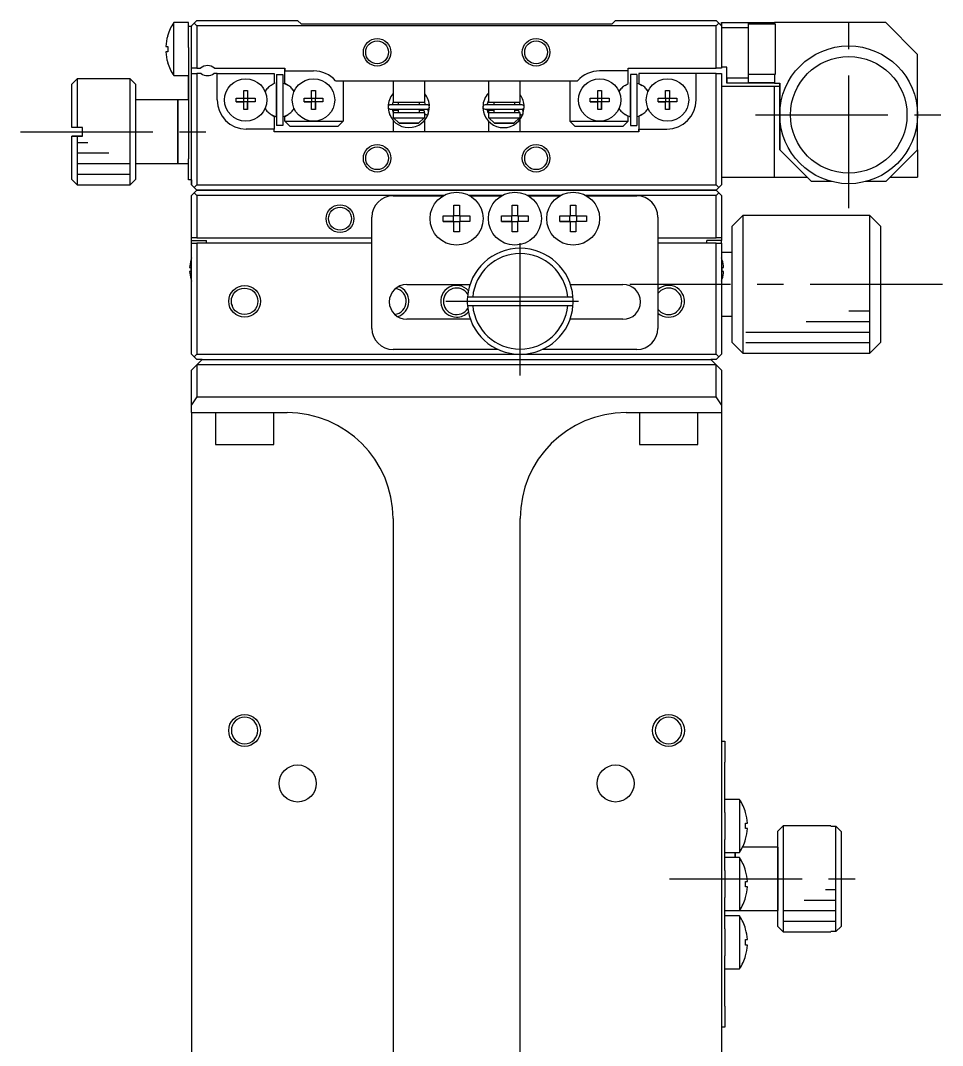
# Model space of a CAD drawing. Extents: x -323 to 349, y 90 to 610.
# Drawn here: x -111 to -24, y 513.6 to 610.3 of the extents above; entities that cross this region are included whole.
import ezdxf

# ---------------------------------------------------------------- set-up
doc = ezdxf.new("R2010")
doc.units = 0
doc.header["$LTSCALE"] = 10
doc.linetypes.add('CENTER', pattern=[2, 1.25, -0.25, 0.25, -0.25])
doc.layers.get('0').update_dxf_attribs({"linetype": 'CONTINUOUS'})
doc.layers.add('CENTER', color=1, linetype='CENTER')

msp = doc.modelspace()

# ---------------------------------------------------------------- linework, layer by layer
at = {"color": 7, "linetype": 'CONTINUOUS'}
for p, q in [((-96.546477, 605.128062), (-96.546477, 610.128062)), ((-95.154819, 610.128062), (-96.546477, 610.128062)), ((-95.154819, 609.778062), (-95.154819, 610.128062)), ((-95.154819, 607.778062), (-95.154819, 609.778062)), ((-95.154819, 609.778062), (-94.854819, 609.778062)), ((-94.854819, 609.828062), (-94.604819, 610.078062)), ((-94.604819, 610.078062), (-94.854819, 609.828062)), ((-94.854819, 605.828062), (-94.854819, 609.828062)), ((-94.854819, 609.828062), (-94.854819, 609.778062)), ((-94.354819, 610.328062), (-94.604819, 610.078062)), ((-94.604819, 610.078062), (-94.354819, 610.328062)), ((-94.604819, 610.078062), (-94.354819, 609.828062)), ((-94.354819, 610.328062), (-84.854819, 610.328062)), ((-94.354819, 609.828062), (-94.354819, 605.828062)), ((-45.354819, 609.828062), (-94.354819, 609.828062)), ((-84.504819, 609.978062), (-84.854819, 610.328062)), ((-55.204819, 609.978062), (-84.504819, 609.978062)), ((-54.854819, 610.328062), (-55.204819, 609.978062)), ((-55.204819, 609.978062), (-54.854819, 610.328062)), ((-54.854819, 610.328062), (-45.354819, 610.328062)), ((-45.104819, 610.078062), (-45.354819, 610.328062)), ((-45.354819, 609.828062), (-45.104819, 610.078062)), ((-45.354819, 605.828062), (-45.354819, 609.828062)), ((-45.104819, 610.078062), (-44.854819, 609.828062)), ((-44.854819, 610.128062), (-44.854819, 609.828062)), ((-44.854819, 609.828062), (-44.854819, 610.128062)), ((-44.854819, 610.128062), (-42.354819, 610.128062)), ((-44.854819, 609.828062), (-44.854819, 605.828062)), ((-42.354819, 609.628062), (-44.854819, 609.628062)), ((-42.354819, 610.128062), (-42.354819, 609.628062)), ((-42.354819, 610.128062), (-39.854819, 610.128062)), ((-39.854819, 610.058884), (-42.354819, 610.058884)), ((-39.754819, 609.978062), (-42.354819, 609.978062)), ((-42.354819, 609.628062), (-42.354819, 604.928062)), ((-39.854819, 610.128062), (-39.854819, 610.058884)), ((-29.354819, 610.128062), (-39.854819, 610.128062)), ((-39.854819, 610.058884), (-39.854819, 609.978062)), ((-39.754819, 605.278062), (-39.754819, 609.978062)), ((-26.354819, 607.128062), (-29.354819, 610.128062)), ((-97.124255, 608.889995), (-97.1174, 608.886652)), ((-97.124255, 608.889995), (-97.1174, 608.886652)), ((-97.289772, 607.888062), (-97.1174, 607.888062)), ((-97.1174, 607.888062), (-97.1174, 607.368062)), ((-95.154819, 607.778062), (-95.154819, 597.278062)), ((-97.1174, 607.368062), (-97.289772, 607.368062)), ((-26.354819, 601.428062), (-26.354819, 607.128062)), ((-97.1174, 606.369473), (-97.124255, 606.366129)), ((-97.1174, 606.369473), (-97.124255, 606.366129)), ((-94.854819, 605.328062), (-94.854819, 605.828062)), ((-94.354819, 605.828062), (-94.854819, 605.828062)), ((-94.354819, 605.828062), (-94.016257, 605.828062)), ((-92.693382, 605.828062), (-86.054819, 605.828062)), ((-86.054819, 605.828062), (-86.054819, 605.578062)), ((-86.054819, 605.578062), (-86.054819, 605.828062)), ((-86.054819, 605.578062), (-83.354819, 605.578062)), ((-86.054819, 604.372474), (-86.054819, 605.578062)), ((-86.054819, 604.372474), (-86.054819, 605.578062)), ((-53.654819, 605.578062), (-56.354819, 605.578062)), ((-53.654819, 605.578062), (-53.654819, 605.828062)), ((-53.654819, 605.828062), (-45.354819, 605.828062)), ((-53.654819, 604.372474), (-53.654819, 605.578062)), ((-44.854819, 605.828062), (-45.354819, 605.828062)), ((-44.354819, 605.928062), (-44.854819, 605.928062)), ((-44.354819, 604.928062), (-44.354819, 605.928062)), ((-44.354819, 604.928062), (-44.354819, 605.928062)), ((-105.654819, 604.828062), (-106.154819, 604.328062)), ((-105.654819, 604.828062), (-105.654819, 600.228062)), ((-100.654819, 604.828062), (-105.654819, 604.828062)), ((-100.654819, 594.828062), (-100.654819, 604.828062)), ((-100.154819, 604.328062), (-100.654819, 604.828062)), ((-96.546477, 605.128062), (-95.154819, 605.128062)), ((-95.154819, 602.828062), (-95.154819, 605.128062)), ((-94.854819, 594.828062), (-94.854819, 605.328062)), ((-94.854819, 605.328062), (-94.354819, 605.328062)), ((-94.354819, 605.328062), (-94.354819, 594.828062)), ((-93.954819, 605.328062), (-94.354819, 605.328062)), ((-92.454819, 605.328062), (-92.754819, 605.328062)), ((-92.454819, 602.828062), (-92.454819, 605.328062)), ((-92.454819, 605.328062), (-87.054819, 605.328062)), ((-87.054819, 605.328062), (-87.054819, 604.372474)), ((-86.854819, 605.228062), (-86.854819, 600.428062)), ((-86.854819, 605.228062), (-86.254819, 605.228062)), ((-86.854819, 605.228062), (-86.854819, 604.386958)), ((-86.254819, 605.228062), (-86.254819, 600.428062)), ((-81.275757, 604.628062), (-58.433882, 604.628062)), ((-80.554819, 604.628062), (-80.554819, 600.828062)), ((-75.854819, 604.628062), (-75.854819, 602.628062)), ((-72.854819, 602.628062), (-72.854819, 604.628062)), ((-66.854819, 604.628062), (-66.854819, 602.628062)), ((-63.854819, 602.628062), (-63.854819, 604.628062)), ((-59.154819, 604.628062), (-59.154819, 600.828062)), ((-59.154819, 604.628062), (-59.154819, 600.828062)), ((-53.454819, 605.228062), (-53.454819, 600.428062)), ((-53.454819, 605.228062), (-53.454819, 604.386958)), ((-52.854819, 605.228062), (-53.454819, 605.228062)), ((-52.854819, 605.228062), (-52.854819, 600.428062)), ((-52.654819, 605.328062), (-52.654819, 604.372474)), ((-47.254819, 605.328062), (-52.654819, 605.328062)), ((-52.654819, 605.328062), (-52.654819, 604.372474)), ((-47.254819, 602.828062), (-47.254819, 605.328062)), ((-45.354819, 605.328062), (-47.254819, 605.328062)), ((-47.254819, 602.828062), (-47.254819, 605.328062)), ((-45.354819, 594.828062), (-45.354819, 605.328062)), ((-45.354819, 605.328062), (-44.854819, 605.328062)), ((-44.854819, 605.328062), (-44.854819, 594.828062)), ((-44.354819, 604.928062), (-42.354819, 604.928062)), ((-44.354819, 604.928062), (-44.354819, 604.428062)), ((-44.354819, 604.428062), (-44.354819, 604.928062)), ((-42.354819, 605.278062), (-39.754819, 605.278062)), ((-42.354819, 604.928062), (-42.354819, 604.428062)), ((-39.854819, 605.278062), (-39.854819, 604.468326)), ((-106.154819, 600.228062), (-106.154819, 604.328062)), ((-106.154819, 600.228062), (-106.154819, 604.328062)), ((-100.154819, 604.328062), (-100.154819, 595.328062)), ((-89.934819, 603.714424), (-89.574819, 603.714424)), ((-89.934819, 603.008062), (-89.934819, 603.714424)), ((-89.574819, 603.714424), (-89.574819, 603.008062)), ((-89.574819, 603.714424), (-89.574819, 603.008062)), ((-87.054819, 604.372474), (-87.348569, 604.202877)), ((-86.854819, 601.178062), (-86.854819, 604.478062)), ((-86.854819, 604.386958), (-86.854819, 604.478062)), ((-86.854819, 604.386958), (-86.854819, 604.478062)), ((-86.854819, 604.386958), (-86.854819, 604.478062)), ((-86.854819, 604.386958), (-86.854819, 604.478062)), ((-86.854819, 604.386958), (-86.854819, 604.478062)), ((-86.854819, 604.386958), (-86.854819, 604.478062)), ((-86.854819, 604.386958), (-86.854819, 604.478062)), ((-86.854819, 604.386958), (-86.854819, 604.478062)), ((-86.854819, 604.386958), (-86.854819, 604.478062)), ((-86.854819, 604.386958), (-86.854819, 604.478062)), ((-86.854819, 604.386958), (-86.854819, 604.478062)), ((-86.854819, 604.386958), (-86.854819, 604.478062)), ((-86.854819, 604.386958), (-86.854819, 604.478062)), ((-86.854819, 604.386958), (-86.854819, 604.478062)), ((-86.854819, 604.386958), (-86.854819, 604.478062)), ((-86.854819, 604.386958), (-86.854819, 604.478062)), ((-86.854819, 604.386958), (-86.854819, 604.478062)), ((-85.761069, 604.202877), (-86.054819, 604.372474)), ((-85.761069, 604.202877), (-86.054819, 604.372474)), ((-83.534819, 603.714424), (-83.174819, 603.714424)), ((-83.534819, 603.008062), (-83.534819, 603.714424)), ((-83.174819, 603.714424), (-83.174819, 603.008062)), ((-83.174819, 603.714424), (-83.174819, 603.008062)), ((-56.534819, 603.714424), (-56.174819, 603.714424)), ((-56.534819, 603.008062), (-56.534819, 603.714424)), ((-56.174819, 603.714424), (-56.174819, 603.008062)), ((-56.174819, 603.714424), (-56.174819, 603.008062)), ((-53.948569, 604.202877), (-53.654819, 604.372474)), ((-53.454821, 601.178062), (-53.454821, 604.478062)), ((-53.454821, 604.386958), (-53.454821, 604.478062)), ((-53.454821, 604.386958), (-53.454821, 604.478062)), ((-53.454821, 604.386958), (-53.454821, 604.478062)), ((-53.454821, 604.386958), (-53.454821, 604.478062)), ((-53.454821, 604.386958), (-53.454821, 604.478062)), ((-53.454821, 604.386958), (-53.454821, 604.478062)), ((-53.454821, 604.386958), (-53.454821, 604.478062)), ((-53.454821, 604.386958), (-53.454821, 604.478062)), ((-53.454821, 604.386958), (-53.454821, 604.478062)), ((-53.454821, 604.386958), (-53.454821, 604.478062)), ((-52.654819, 604.372474), (-52.361069, 604.202877)), ((-52.654819, 604.372474), (-52.361069, 604.202877)), ((-50.134819, 603.714424), (-49.774819, 603.714424)), ((-50.134819, 603.008062), (-50.134819, 603.714424)), ((-49.774819, 603.714424), (-49.774819, 603.008062)), ((-49.774819, 603.714424), (-49.774819, 603.008062)), ((-44.854819, 604.128062), (-39.854819, 604.128062)), ((-42.354819, 604.428062), (-44.354819, 604.428062)), ((-42.354819, 604.468326), (-39.854819, 604.468326)), ((-39.854819, 604.428062), (-42.354819, 604.428062)), ((-39.854819, 604.468326), (-39.854819, 604.428062)), ((-39.854819, 604.428062), (-39.354819, 604.428062)), ((-39.854819, 595.528062), (-39.854819, 604.128062)), ((-39.854819, 604.128062), (-39.354819, 604.128062)), ((-39.354819, 604.428062), (-39.354819, 601.428062)), ((-39.354819, 601.428062), (-39.354819, 604.428062)), ((-96.154819, 602.828062), (-100.154819, 602.828062)), ((-96.154819, 602.828062), (-96.154819, 596.828062)), ((-96.154819, 596.828062), (-96.154819, 602.828062)), ((-95.154819, 602.828062), (-96.154819, 602.828062)), ((-90.641181, 603.008062), (-89.934819, 603.008062)), ((-90.641181, 602.648062), (-90.641181, 603.008062)), ((-89.934819, 602.648062), (-90.641181, 602.648062)), ((-90.641181, 602.648062), (-89.934819, 602.648062)), ((-89.924447, 602.99769), (-89.934819, 603.008062)), ((-89.924447, 602.658434), (-89.934819, 602.648062)), ((-89.934819, 601.941701), (-89.934819, 602.648062)), ((-89.924447, 602.658434), (-89.924447, 602.99769)), ((-89.924447, 602.99769), (-89.585192, 602.99769)), ((-89.585192, 602.658434), (-89.924447, 602.658434)), ((-89.585192, 602.99769), (-89.574819, 603.008062)), ((-89.585192, 602.99769), (-89.585192, 602.658434)), ((-89.585192, 602.658434), (-89.574819, 602.648062)), ((-89.574819, 603.008062), (-88.868458, 603.008062)), ((-89.574819, 602.648062), (-89.574819, 601.941701)), ((-88.868458, 602.648062), (-89.574819, 602.648062)), ((-88.868458, 602.648062), (-89.574819, 602.648062)), ((-89.574819, 601.941701), (-89.574819, 602.648062)), ((-88.868458, 603.008062), (-88.868458, 602.648062)), ((-84.241181, 603.008062), (-83.534819, 603.008062)), ((-84.241181, 602.648062), (-84.241181, 603.008062)), ((-83.534819, 602.648062), (-84.241181, 602.648062)), ((-84.241181, 602.648062), (-83.534819, 602.648062)), ((-83.524447, 602.99769), (-83.534819, 603.008062)), ((-83.524447, 602.658434), (-83.534819, 602.648062)), ((-83.534819, 601.941701), (-83.534819, 602.648062)), ((-83.524447, 602.658434), (-83.524447, 602.99769)), ((-83.524447, 602.99769), (-83.185192, 602.99769)), ((-83.185192, 602.658434), (-83.524447, 602.658434)), ((-83.185192, 602.99769), (-83.174819, 603.008062)), ((-83.185192, 602.99769), (-83.185192, 602.658434)), ((-83.185192, 602.658434), (-83.174819, 602.648062)), ((-83.174819, 603.008062), (-82.468458, 603.008062)), ((-83.174819, 602.648062), (-83.174819, 601.941701)), ((-82.468458, 602.648062), (-83.174819, 602.648062)), ((-82.468458, 602.648062), (-83.174819, 602.648062)), ((-83.174819, 601.941701), (-83.174819, 602.648062)), ((-82.468458, 603.008062), (-82.468458, 602.648062)), ((-75.900547, 602.375914), (-75.846241, 602.628175)), ((-75.854819, 602.628062), (-75.354819, 602.628062)), ((-75.854819, 602.628062), (-72.854819, 602.628062)), ((-75.354819, 602.628062), (-73.354819, 602.628062)), ((-75.354819, 602.628062), (-73.354819, 602.628062)), ((-75.354819, 602.628062), (-75.354819, 602.375912)), ((-73.354819, 602.628062), (-72.854819, 602.628062)), ((-73.354819, 602.375912), (-73.354819, 602.628062)), ((-72.879633, 602.628196), (-72.824885, 602.375939)), ((-66.958589, 602.365175), (-66.890356, 602.660998)), ((-66.890356, 602.660998), (-66.854955, 602.755883)), ((-66.854819, 602.628062), (-66.354819, 602.628062)), ((-66.854819, 602.628062), (-63.854819, 602.628062)), ((-66.354819, 602.628062), (-64.354819, 602.628062)), ((-66.354819, 602.628062), (-64.354819, 602.628062)), ((-66.354819, 602.628062), (-66.354819, 602.365172)), ((-64.354819, 602.628062), (-63.854819, 602.628062)), ((-64.354819, 602.365172), (-64.354819, 602.628062)), ((-63.941006, 602.628214), (-63.882927, 602.3652)), ((-57.241181, 603.008062), (-56.534819, 603.008062)), ((-57.241181, 602.648062), (-57.241181, 603.008062)), ((-56.534819, 602.648062), (-57.241181, 602.648062)), ((-57.241181, 602.648062), (-56.534819, 602.648062)), ((-56.524447, 602.99769), (-56.534819, 603.008062)), ((-56.524447, 602.658434), (-56.534819, 602.648062)), ((-56.534819, 601.941701), (-56.534819, 602.648062)), ((-56.524447, 602.658434), (-56.524447, 602.99769)), ((-56.524447, 602.99769), (-56.185192, 602.99769)), ((-56.185192, 602.658434), (-56.524447, 602.658434)), ((-56.185192, 602.99769), (-56.174819, 603.008062)), ((-56.185192, 602.99769), (-56.185192, 602.658434)), ((-56.185192, 602.658434), (-56.174819, 602.648062)), ((-56.174819, 603.008062), (-55.468458, 603.008062)), ((-56.174819, 602.648062), (-56.174819, 601.941701)), ((-55.468458, 602.648062), (-56.174819, 602.648062)), ((-55.468458, 602.648062), (-56.174819, 602.648062)), ((-56.174819, 601.941701), (-56.174819, 602.648062)), ((-55.468458, 603.008062), (-55.468458, 602.648062)), ((-50.841181, 603.008062), (-50.134819, 603.008062)), ((-50.841181, 602.648062), (-50.841181, 603.008062)), ((-50.134819, 602.648062), (-50.841181, 602.648062)), ((-50.841181, 602.648062), (-50.134819, 602.648062)), ((-50.124447, 602.99769), (-50.134819, 603.008062)), ((-50.124447, 602.658434), (-50.134819, 602.648062)), ((-50.134819, 601.941701), (-50.134819, 602.648062)), ((-50.124447, 602.658434), (-50.124447, 602.99769)), ((-50.124447, 602.99769), (-49.785192, 602.99769)), ((-49.785192, 602.658434), (-50.124447, 602.658434)), ((-49.785192, 602.99769), (-49.774819, 603.008062)), ((-49.785192, 602.99769), (-49.785192, 602.658434)), ((-49.785192, 602.658434), (-49.774819, 602.648062)), ((-49.774819, 603.008062), (-49.068458, 603.008062)), ((-49.774819, 602.648062), (-49.774819, 601.941701)), ((-49.068458, 602.648062), (-49.774819, 602.648062)), ((-49.068458, 602.648062), (-49.774819, 602.648062)), ((-49.774819, 601.941701), (-49.774819, 602.648062)), ((-49.068458, 603.008062), (-49.068458, 602.648062)), ((-89.574819, 601.941701), (-89.934819, 601.941701)), ((-83.174819, 601.941701), (-83.534819, 601.941701)), ((-76.311639, 602.153972), (-76.308013, 602.053348)), ((-72.612866, 602.375912), (-76.112866, 602.375912)), ((-76.112866, 601.975912), (-72.612866, 601.975912)), ((-75.813419, 601.627882), (-75.900865, 601.97591)), ((-75.811348, 601.682188), (-75.810885, 601.697021)), ((-75.811053, 601.667352), (-75.811348, 601.682188)), ((-75.810001, 601.652554), (-75.811053, 601.667352)), ((-75.810885, 601.697021), (-75.809664, 601.711814)), ((-75.808194, 601.637833), (-75.810001, 601.652554)), ((-75.809664, 601.711814), (-75.807689, 601.726526)), ((-75.807689, 601.726526), (-75.804966, 601.741119)), ((-75.804966, 601.741119), (-75.801502, 601.755554)), ((-75.801502, 601.755554), (-75.797307, 601.769793)), ((-75.797307, 601.769793), (-75.792395, 601.7838)), ((-75.792395, 601.7838), (-75.786778, 601.797538)), ((-75.786778, 601.797538), (-75.780474, 601.810972)), ((-75.780474, 601.810972), (-75.7735, 601.824068)), ((-75.7735, 601.824068), (-75.765875, 601.836793)), ((-75.354819, 601.828062), (-75.771569, 601.828062)), ((-75.765875, 601.836793), (-75.757622, 601.849116)), ((-75.757622, 601.849116), (-75.748763, 601.861007)), ((-75.748763, 601.861007), (-75.739322, 601.872437)), ((-75.739322, 601.872437), (-75.729325, 601.883378)), ((-75.729325, 601.883378), (-75.718798, 601.893806)), ((-75.718798, 601.893806), (-75.707768, 601.903696)), ((-75.707768, 601.903696), (-75.696266, 601.913026)), ((-75.696266, 601.913026), (-75.68432, 601.921774)), ((-75.68432, 601.921774), (-75.67196, 601.92992)), ((-75.67196, 601.92992), (-75.659217, 601.937448)), ((-75.659217, 601.937448), (-75.646124, 601.944341)), ((-75.646124, 601.944341), (-75.632712, 601.950583)), ((-75.632712, 601.950583), (-75.619015, 601.956161)), ((-75.619015, 601.956161), (-75.605064, 601.961065)), ((-75.605064, 601.961065), (-75.590894, 601.965282)), ((-75.590894, 601.965282), (-75.576539, 601.968806)), ((-75.576539, 601.968806), (-75.562032, 601.971628)), ((-75.562032, 601.971628), (-75.547408, 601.973742)), ((-75.547408, 601.973742), (-75.532701, 601.975146)), ((-75.532701, 601.975146), (-75.517945, 601.975835)), ((-75.517945, 601.975835), (-75.511255, 601.975912)), ((-75.354819, 601.975912), (-75.354819, 601.628062)), ((-73.354819, 601.628062), (-73.354819, 601.975912)), ((-72.954601, 601.828062), (-73.354819, 601.828062)), ((-73.214477, 601.975912), (-73.200488, 601.975584)), ((-73.200488, 601.975584), (-73.185756, 601.974541)), ((-73.185756, 601.974541), (-73.171094, 601.972787)), ((-73.171094, 601.972787), (-73.156536, 601.970325)), ((-73.156536, 601.970325), (-73.142116, 601.967161)), ((-73.142116, 601.967161), (-73.127867, 601.963301)), ((-73.127867, 601.963301), (-73.113824, 601.958755)), ((-73.113824, 601.958755), (-73.10002, 601.953531)), ((-73.10002, 601.953531), (-73.086486, 601.947642)), ((-73.086486, 601.947642), (-73.073256, 601.941099)), ((-73.073256, 601.941099), (-73.060362, 601.933919)), ((-73.060362, 601.933919), (-73.047834, 601.926115)), ((-73.047834, 601.926115), (-73.035703, 601.917706)), ((-73.035703, 601.917706), (-73.023999, 601.908709)), ((-73.023999, 601.908709), (-73.012751, 601.899145)), ((-73.012751, 601.899145), (-73.001989, 601.889036)), ((-73.001989, 601.889036), (-72.991738, 601.878404)), ((-72.991738, 601.878404), (-72.982026, 601.867273)), ((-72.982026, 601.867273), (-72.972878, 601.85567)), ((-72.972878, 601.85567), (-72.964318, 601.843621)), ((-72.964318, 601.843621), (-72.956371, 601.831155)), ((-72.956371, 601.831155), (-72.949057, 601.818301)), ((-72.949057, 601.818301), (-72.942396, 601.805092)), ((-72.942396, 601.805092), (-72.936409, 601.791559)), ((-72.936409, 601.791559), (-72.931112, 601.777735)), ((-72.931112, 601.777735), (-72.92652, 601.763656)), ((-72.92652, 601.763656), (-72.922648, 601.749356)), ((-72.922648, 601.749356), (-72.919507, 601.734874)), ((-72.919507, 601.734874), (-72.917106, 601.720246)), ((-72.916409, 601.646266), (-72.918538, 601.631576)), ((-72.917106, 601.720246), (-72.915455, 601.70551)), ((-72.915034, 601.661044), (-72.916409, 601.646266)), ((-72.915455, 601.70551), (-72.914557, 601.690705)), ((-72.914416, 601.67587), (-72.915034, 601.661044)), ((-72.914557, 601.690705), (-72.914416, 601.67587)), ((-72.581028, 601.976593), (-72.581864, 601.978351)), ((-72.567011, 601.945004), (-72.581028, 601.976593)), ((-72.554592, 601.912767), (-72.567011, 601.945004)), ((-72.5438, 601.879961), (-72.554592, 601.912767)), ((-72.549785, 601.460893), (-72.414185, 602.148588)), ((-72.534661, 601.846667), (-72.5438, 601.879961)), ((-72.527198, 601.812966), (-72.534661, 601.846667)), ((-72.521427, 601.778942), (-72.527198, 601.812966)), ((-72.517365, 601.744676), (-72.521427, 601.778942)), ((-72.515019, 601.710253), (-72.517365, 601.744676)), ((-72.515497, 601.641271), (-72.514395, 601.675757)), ((-72.514395, 601.675757), (-72.515019, 601.710253)), ((-67.369682, 602.143233), (-67.366055, 602.042609)), ((-63.670909, 602.365172), (-67.170909, 602.365172)), ((-67.170909, 601.965172), (-63.670909, 601.965172)), ((-66.873706, 601.623116), (-66.958908, 601.965171)), ((-66.869391, 601.671448), (-66.868928, 601.686282)), ((-66.869096, 601.656613), (-66.869391, 601.671448)), ((-66.868043, 601.641815), (-66.869096, 601.656613)), ((-66.868928, 601.686282), (-66.867707, 601.701074)), ((-66.867707, 601.701074), (-66.865732, 601.715787)), ((-66.865732, 601.715787), (-66.863008, 601.730379)), ((-66.863008, 601.730379), (-66.859544, 601.744814)), ((-66.859544, 601.744814), (-66.85535, 601.759054)), ((-66.85535, 601.759054), (-66.850437, 601.773061)), ((-66.854819, 601.760566), (-66.854819, 601.628062)), ((-66.850437, 601.773061), (-66.844821, 601.786799)), ((-66.844821, 601.786799), (-66.838516, 601.800233)), ((-66.838516, 601.800233), (-66.831542, 601.813329)), ((-66.831542, 601.813329), (-66.823918, 601.826054)), ((-66.823918, 601.826054), (-66.815665, 601.838377)), ((-66.354819, 601.828062), (-66.822645, 601.828062)), ((-66.815665, 601.838377), (-66.806805, 601.850268)), ((-66.806805, 601.850268), (-66.797365, 601.861697)), ((-66.797365, 601.861697), (-66.787367, 601.872639)), ((-66.787367, 601.872639), (-66.77684, 601.883067)), ((-66.77684, 601.883067), (-66.765811, 601.892957)), ((-66.765811, 601.892957), (-66.754309, 601.902286)), ((-66.754309, 601.902286), (-66.742362, 601.911034)), ((-66.742362, 601.911034), (-66.730002, 601.919181)), ((-66.730002, 601.919181), (-66.71726, 601.926709)), ((-66.71726, 601.926709), (-66.704167, 601.933601)), ((-66.704167, 601.933601), (-66.690755, 601.939844)), ((-66.690755, 601.939844), (-66.677057, 601.945422)), ((-66.677057, 601.945422), (-66.663107, 601.950325)), ((-66.663107, 601.950325), (-66.648937, 601.954543)), ((-66.648937, 601.954543), (-66.634581, 601.958067)), ((-66.634581, 601.958067), (-66.620074, 601.960889)), ((-66.620074, 601.960889), (-66.60545, 601.963003)), ((-66.60545, 601.963003), (-66.590743, 601.964407)), ((-66.590743, 601.964407), (-66.575988, 601.965096)), ((-66.575988, 601.965096), (-66.569297, 601.965173)), ((-66.354819, 601.965172), (-66.354819, 601.628062)), ((-64.354819, 601.628062), (-64.354819, 601.965172)), ((-64.019242, 601.828062), (-64.354819, 601.828062)), ((-64.27252, 601.965173), (-64.25853, 601.964844)), ((-64.25853, 601.964844), (-64.243799, 601.963802)), ((-64.243799, 601.963802), (-64.229137, 601.962048)), ((-64.229137, 601.962048), (-64.214579, 601.959586)), ((-64.214579, 601.959586), (-64.200158, 601.956422)), ((-64.200158, 601.956422), (-64.18591, 601.952562)), ((-64.18591, 601.952562), (-64.171867, 601.948016)), ((-64.171867, 601.948016), (-64.158062, 601.942792)), ((-64.158062, 601.942792), (-64.144529, 601.936903)), ((-64.144529, 601.936903), (-64.131299, 601.93036)), ((-64.131299, 601.93036), (-64.118404, 601.92318)), ((-64.118404, 601.92318), (-64.105876, 601.915376)), ((-64.105876, 601.915376), (-64.093745, 601.906966)), ((-64.093745, 601.906966), (-64.082042, 601.89797)), ((-64.082042, 601.89797), (-64.070794, 601.888406)), ((-64.070794, 601.888406), (-64.060031, 601.878297)), ((-64.060031, 601.878297), (-64.04978, 601.867665)), ((-64.04978, 601.867665), (-64.040068, 601.856534)), ((-64.040068, 601.856534), (-64.03092, 601.844931)), ((-64.03092, 601.844931), (-64.022361, 601.832882)), ((-64.022361, 601.832882), (-64.014413, 601.820416)), ((-64.014413, 601.820416), (-64.007099, 601.807562)), ((-64.007099, 601.807562), (-64.000439, 601.794353)), ((-64.000439, 601.794353), (-63.994452, 601.780819)), ((-63.994452, 601.780819), (-63.989154, 601.766996)), ((-63.989154, 601.766996), (-63.984563, 601.752916)), ((-63.984563, 601.752916), (-63.98069, 601.738617)), ((-63.98069, 601.738617), (-63.977549, 601.724135)), ((-63.977549, 601.724135), (-63.975149, 601.709507)), ((-63.975149, 601.709507), (-63.973497, 601.694771)), ((-63.973077, 601.650304), (-63.974452, 601.635527)), ((-63.973497, 601.694771), (-63.972599, 601.679965)), ((-63.972459, 601.66513), (-63.973077, 601.650304)), ((-63.972599, 601.679965), (-63.972459, 601.66513)), ((-63.63907, 601.965854), (-63.639906, 601.967612)), ((-63.625054, 601.934265), (-63.63907, 601.965854)), ((-63.612634, 601.902027), (-63.625054, 601.934265)), ((-63.601842, 601.869222), (-63.612634, 601.902027)), ((-63.607828, 601.450154), (-63.472228, 602.137849)), ((-63.592704, 601.835928), (-63.601842, 601.869222)), ((-63.58524, 601.802227), (-63.592704, 601.835928)), ((-63.57947, 601.768203), (-63.58524, 601.802227)), ((-63.575407, 601.733937), (-63.57947, 601.768203)), ((-63.573061, 601.699514), (-63.575407, 601.733937)), ((-63.573539, 601.630532), (-63.572438, 601.665017)), ((-63.572438, 601.665017), (-63.573061, 601.699514)), ((-56.174819, 601.941701), (-56.534819, 601.941701)), ((-49.774819, 601.941701), (-50.134819, 601.941701)), ((-95.154821, 601.428062), (-95.154821, 598.128062)), ((-87.348569, 601.453247), (-87.054819, 601.28365)), ((-87.054819, 601.28365), (-87.054819, 600.078062)), ((-86.854819, 601.178062), (-86.854819, 601.269166)), ((-86.854819, 601.178062), (-86.854819, 601.269166)), ((-86.854819, 601.178062), (-86.854819, 601.269166)), ((-86.854819, 601.178062), (-86.854819, 601.269166)), ((-86.854819, 601.178062), (-86.854819, 601.269166)), ((-86.854819, 601.178062), (-86.854819, 601.269166)), ((-86.854819, 601.178062), (-86.854819, 601.269166)), ((-86.854819, 601.178062), (-86.854819, 601.269166)), ((-86.854819, 601.178062), (-86.854819, 601.269166)), ((-86.854819, 601.269166), (-86.854819, 600.428062)), ((-86.854819, 601.178062), (-86.854819, 601.269166)), ((-86.854819, 601.178062), (-86.854819, 601.269166)), ((-86.854819, 601.178062), (-86.854819, 601.269166)), ((-86.854819, 601.178062), (-86.854819, 601.269166)), ((-86.854819, 601.178062), (-86.854819, 601.269166)), ((-86.854819, 601.178062), (-86.854819, 601.269166)), ((-86.854819, 601.178062), (-86.854819, 601.269166)), ((-86.854819, 601.178062), (-86.854819, 601.269166)), ((-86.854819, 601.178062), (-86.854819, 601.269166)), ((-86.854819, 601.178062), (-86.854819, 601.269166)), ((-86.054819, 601.28365), (-85.761069, 601.453247)), ((-86.054819, 601.28365), (-85.761069, 601.453247)), ((-86.054819, 600.828062), (-86.054819, 601.28365)), ((-86.054819, 600.828062), (-86.054819, 601.28365)), ((-86.054819, 600.828062), (-83.354819, 600.828062)), ((-85.554819, 600.328062), (-86.054819, 600.828062)), ((-86.054819, 600.828062), (-85.554819, 600.328062)), ((-83.354819, 600.828062), (-80.554819, 600.828062)), ((-80.554819, 600.828062), (-81.054819, 600.328062)), ((-76.175709, 601.461565), (-76.155682, 601.408898)), ((-76.154831, 601.409338), (-76.131245, 601.356427)), ((-72.854819, 601.628062), (-75.854819, 601.628062)), ((-75.854819, 601.628062), (-75.854819, 601.128062)), ((-75.854819, 601.128062), (-75.800503, 601.128062)), ((-75.854819, 601.128062), (-75.800503, 601.128062)), ((-75.854819, 600.923123), (-75.854819, 600.92302)), ((-75.854819, 600.922775), (-75.854819, 600.922669)), ((-75.854819, 600.921937), (-75.854819, 599.828062)), ((-75.806568, 601.628048), (-75.808194, 601.637833)), ((-75.800503, 601.128062), (-72.909136, 601.128062)), ((-75.271335, 600.628062), (-75.800503, 601.128062)), ((-72.909136, 601.128062), (-73.438304, 600.628062)), ((-72.918538, 601.631576), (-72.919164, 601.62805)), ((-72.909136, 601.128062), (-72.854819, 601.128062)), ((-72.803145, 601.469703), (-72.854829, 601.49514)), ((-72.854819, 601.128062), (-72.854819, 601.628062)), ((-72.854819, 601.506231), (-72.84241, 601.49989)), ((-72.854819, 599.828062), (-72.854819, 600.941403)), ((-72.84241, 601.49989), (-72.829455, 601.493474)), ((-72.829455, 601.493474), (-72.816034, 601.48702)), ((-72.816034, 601.48702), (-72.802229, 601.48057)), ((-72.574857, 601.400026), (-72.803145, 601.469703)), ((-72.802229, 601.48057), (-72.788126, 601.474163)), ((-72.788126, 601.474163), (-72.773812, 601.467838)), ((-72.773812, 601.467838), (-72.759375, 601.461635)), ((-72.759375, 601.461635), (-72.744905, 601.455592)), ((-72.744905, 601.455592), (-72.730491, 601.449746)), ((-72.730491, 601.449746), (-72.716221, 601.444133)), ((-72.716221, 601.444133), (-72.702185, 601.438788)), ((-72.702185, 601.438788), (-72.688468, 601.433745)), ((-72.688468, 601.433745), (-72.675155, 601.429033)), ((-72.675155, 601.429033), (-72.662328, 601.424682)), ((-72.662328, 601.424682), (-72.650067, 601.42072)), ((-72.650067, 601.42072), (-72.638447, 601.41717)), ((-72.638447, 601.41717), (-72.62754, 601.414054)), ((-72.62754, 601.414054), (-72.617414, 601.411392)), ((-72.617414, 601.411392), (-72.60813, 601.4092)), ((-72.60813, 601.4092), (-72.599747, 601.407491)), ((-72.599747, 601.407491), (-72.592315, 601.406277)), ((-72.592315, 601.406277), (-72.585882, 601.405564)), ((-72.585882, 601.405564), (-72.580485, 601.405358)), ((-72.580485, 601.405358), (-72.57616, 601.405658)), ((-72.57616, 601.405658), (-72.573944, 601.406122)), ((-72.573944, 601.406122), (-72.57005, 601.408898)), ((-72.57005, 601.408898), (-72.557896, 601.439288)), ((-72.557896, 601.439288), (-72.546642, 601.471949)), ((-72.546642, 601.471949), (-72.537037, 601.505122)), ((-72.537037, 601.505122), (-72.529103, 601.538723)), ((-72.529103, 601.538723), (-72.522859, 601.572671)), ((-72.522859, 601.572671), (-72.51832, 601.606881)), ((-72.51832, 601.606881), (-72.515497, 601.641271)), ((-67.233751, 601.450826), (-67.213725, 601.398159)), ((-67.212874, 601.398599), (-67.189287, 601.345688)), ((-66.854933, 601.575236), (-66.873706, 601.623116)), ((-66.866343, 601.627816), (-66.868043, 601.641815)), ((-66.854898, 601.579186), (-66.866343, 601.627816)), ((-63.854819, 601.628062), (-66.854819, 601.628062)), ((-66.854819, 601.628062), (-66.854819, 601.128062)), ((-66.854819, 601.128062), (-66.800503, 601.128062)), ((-66.854819, 601.128062), (-66.800503, 601.128062)), ((-66.854819, 600.845423), (-66.854819, 599.828062)), ((-66.800503, 601.128062), (-63.909136, 601.128062)), ((-66.271335, 600.628062), (-66.800503, 601.128062)), ((-63.909136, 601.128062), (-64.438304, 600.628062)), ((-63.974452, 601.635527), (-63.97544, 601.628049)), ((-63.909136, 601.128062), (-63.854819, 601.128062)), ((-63.632903, 601.389288), (-63.854823, 601.456071)), ((-63.854819, 601.128062), (-63.854819, 601.628062)), ((-63.854819, 601.467333), (-63.840879, 601.461066)), ((-63.854819, 601.006356), (-63.854819, 601.006644)), ((-63.854819, 601.005242), (-63.854819, 601.005453)), ((-63.854819, 599.828062), (-63.854819, 601.005198)), ((-63.840879, 601.461066), (-63.826767, 601.454893)), ((-63.826767, 601.454893), (-63.812567, 601.44885)), ((-63.812567, 601.44885), (-63.798363, 601.442974)), ((-63.798363, 601.442974), (-63.78424, 601.4373)), ((-63.78424, 601.4373), (-63.770283, 601.43186)), ((-63.770283, 601.43186), (-63.756574, 601.426688)), ((-63.756574, 601.426688), (-63.743194, 601.421814)), ((-63.743194, 601.421814), (-63.730225, 601.417268)), ((-63.730225, 601.417268), (-63.717742, 601.413077)), ((-63.717742, 601.413077), (-63.705821, 601.409264)), ((-63.705821, 601.409264), (-63.694532, 601.405854)), ((-63.694532, 601.405854), (-63.683942, 601.402867)), ((-63.683942, 601.402867), (-63.674115, 601.400319)), ((-63.674115, 601.400319), (-63.665109, 601.398228)), ((-63.665109, 601.398228), (-63.656977, 601.396604)), ((-63.656977, 601.396604), (-63.649769, 601.395457)), ((-63.649769, 601.395457), (-63.643526, 601.394795)), ((-63.643526, 601.394795), (-63.638287, 601.394621)), ((-63.638287, 601.394621), (-63.634083, 601.394937)), ((-63.634083, 601.394937), (-63.631987, 601.395383)), ((-63.631987, 601.395383), (-63.628092, 601.398159)), ((-63.628092, 601.398159), (-63.615938, 601.428549)), ((-63.615938, 601.428549), (-63.604685, 601.46121)), ((-63.604685, 601.46121), (-63.59508, 601.494382)), ((-63.59508, 601.494382), (-63.587146, 601.527984)), ((-63.587146, 601.527984), (-63.580902, 601.561931)), ((-63.580902, 601.561931), (-63.576363, 601.596142)), ((-63.576363, 601.596142), (-63.573539, 601.630532)), ((-59.154819, 600.828062), (-56.354819, 600.828062)), ((-58.654819, 600.328062), (-59.154819, 600.828062)), ((-59.154819, 600.828062), (-58.654819, 600.328062)), ((-56.354819, 600.828062), (-53.654819, 600.828062)), ((-53.654819, 600.828062), (-54.154819, 600.328062)), ((-53.654819, 601.28365), (-53.948569, 601.453247)), ((-53.654819, 600.828062), (-53.654819, 601.28365)), ((-53.454821, 601.178062), (-53.454821, 601.269166)), ((-53.454821, 601.178062), (-53.454821, 601.269166)), ((-53.454821, 601.178062), (-53.454821, 601.269166)), ((-53.454821, 601.178062), (-53.454821, 601.269166)), ((-53.454821, 601.178062), (-53.454821, 601.269166)), ((-53.454821, 601.178062), (-53.454821, 601.269166)), ((-53.454821, 601.178062), (-53.454821, 601.269166)), ((-53.454821, 601.178062), (-53.454821, 601.269166)), ((-53.454821, 601.178062), (-53.454821, 601.269166)), ((-53.454821, 601.178062), (-53.454821, 601.269166)), ((-53.454821, 601.178062), (-53.454821, 601.269166)), ((-53.454821, 601.178062), (-53.454821, 601.269166)), ((-53.454821, 601.178062), (-53.454821, 601.269166)), ((-53.454821, 601.178062), (-53.454821, 601.269166)), ((-53.454821, 601.178062), (-53.454821, 601.269166)), ((-53.454821, 601.178062), (-53.454821, 601.269166)), ((-53.454821, 601.178062), (-53.454821, 601.269166)), ((-53.454821, 601.178062), (-53.454821, 601.269166)), ((-53.454821, 601.178062), (-53.454821, 601.269166)), ((-53.454819, 601.269166), (-53.454819, 600.428062)), ((-52.361069, 601.453247), (-52.654819, 601.28365)), ((-52.361069, 601.453247), (-52.654819, 601.28365)), ((-52.654819, 601.28365), (-52.654819, 600.078062)), ((-52.654819, 601.28365), (-52.654819, 600.078062)), ((-39.354819, 601.428062), (-39.354819, 598.128062)), ((-39.354819, 598.128062), (-39.354819, 601.428062)), ((-26.354819, 598.128062), (-26.354819, 601.428062)), ((-105.654819, 600.228062), (-106.154819, 600.228062)), ((-105.154819, 600.228062), (-105.654819, 600.228062)), ((-105.154819, 599.428062), (-105.154819, 600.228062)), ((-105.154819, 599.428062), (-105.154819, 600.228062)), ((-87.054819, 600.078062), (-89.704819, 600.078062)), ((-87.054819, 599.828062), (-87.054819, 600.078062)), ((-84.854819, 599.828062), (-87.054819, 599.828062)), ((-86.254819, 600.428062), (-86.854819, 600.428062)), ((-81.054819, 600.328062), (-85.554819, 600.328062)), ((-52.654819, 599.828062), (-84.854819, 599.828062)), ((-73.438304, 600.628062), (-75.271335, 600.628062)), ((-75.271335, 600.628062), (-73.438304, 600.628062)), ((-64.438304, 600.628062), (-66.271335, 600.628062)), ((-66.271335, 600.628062), (-64.438304, 600.628062)), ((-54.154819, 600.328062), (-58.654819, 600.328062)), ((-53.454819, 600.428062), (-52.854819, 600.428062)), ((-52.654819, 600.078062), (-52.654819, 599.828062)), ((-52.654819, 600.078062), (-50.004819, 600.078062)), ((-52.654819, 599.828062), (-52.654819, 600.078062)), ((-106.154819, 595.328062), (-106.154819, 599.428062)), ((-106.154819, 595.328062), (-106.154819, 599.428062)), ((-106.154819, 599.428062), (-105.654819, 599.428062)), ((-105.654819, 599.428062), (-106.154819, 599.428062)), ((-105.154819, 599.428062), (-105.654819, 599.428062)), ((-105.654819, 599.428062), (-105.654819, 594.828062)), ((-105.654819, 599.428062), (-105.154819, 599.428062)), ((-39.354819, 598.128062), (-36.354819, 595.128062)), ((-36.354819, 595.128062), (-39.354819, 598.128062)), ((-29.354819, 595.128062), (-26.354819, 598.128062)), ((-26.354819, 598.128062), (-26.354819, 595.528062)), ((-100.154819, 596.828062), (-96.154819, 596.828062)), ((-96.154819, 596.828062), (-95.154819, 596.828062)), ((-95.154819, 595.278062), (-95.154819, 597.278062)), ((-95.154819, 595.278062), (-95.154819, 596.828062)), ((-106.154819, 595.328062), (-105.654819, 594.828062)), ((-100.654819, 594.828062), (-100.154819, 595.328062)), ((-94.854819, 595.278062), (-95.154819, 595.278062)), ((-94.854819, 595.278062), (-94.854819, 594.828062)), ((-44.854819, 595.528062), (-39.854819, 595.528062)), ((-39.854819, 595.528062), (-36.754819, 595.528062)), ((-34.454819, 595.128062), (-36.354819, 595.128062)), ((-29.354819, 595.128062), (-31.254819, 595.128062)), ((-28.954819, 595.528062), (-26.354819, 595.528062)), ((-105.654819, 594.828062), (-100.654819, 594.828062)), ((-94.604819, 594.578062), (-94.854819, 594.828062)), ((-94.854819, 594.828062), (-94.604819, 594.578062)), ((-94.854819, 593.828062), (-94.604819, 594.078062)), ((-94.354819, 594.828062), (-94.604819, 594.578062)), ((-94.604819, 594.578062), (-94.354819, 594.328062)), ((-94.354819, 594.328062), (-94.604819, 594.578062)), ((-94.604819, 594.078062), (-94.354819, 594.328062)), ((-94.604819, 594.078062), (-94.354819, 593.828062)), ((-94.354819, 594.828062), (-45.354819, 594.828062)), ((-94.354819, 594.328062), (-45.354819, 594.328062)), ((-45.354819, 594.328062), (-94.354819, 594.328062)), ((-45.104819, 594.578062), (-45.354819, 594.828062)), ((-45.104819, 594.578062), (-45.354819, 594.328062)), ((-45.354819, 594.328062), (-45.104819, 594.078062)), ((-45.354819, 593.828062), (-45.104819, 594.078062)), ((-44.854819, 594.828062), (-45.104819, 594.578062)), ((-45.104819, 594.078062), (-44.854819, 593.828062)), ((-94.854819, 589.828062), (-94.854819, 593.828062)), ((-94.354819, 593.828062), (-94.354819, 589.828062)), ((-71.042254, 593.828062), (-94.354819, 593.828062)), ((-75.854819, 593.778062), (-71.130555, 593.778062)), ((-65.542254, 593.828062), (-68.667385, 593.828062)), ((-68.579084, 593.778062), (-65.630555, 593.778062)), ((-60.042254, 593.828062), (-63.167385, 593.828062)), ((-63.079084, 593.778062), (-60.130555, 593.778062)), ((-45.354819, 593.828062), (-57.667385, 593.828062)), ((-57.579084, 593.778062), (-52.854819, 593.778062)), ((-45.354819, 589.828062), (-45.354819, 593.828062)), ((-44.854819, 593.828062), (-44.854819, 589.828062)), ((-70.114819, 592.886652), (-69.594819, 592.886652)), ((-70.114819, 591.888062), (-70.114819, 592.886652)), ((-69.594819, 592.886652), (-69.594819, 591.888062)), ((-64.614819, 592.886652), (-64.094819, 592.886652)), ((-64.614819, 591.888062), (-64.614819, 592.886652)), ((-64.094819, 592.886652), (-64.094819, 591.888062)), ((-59.114819, 592.886652), (-58.594819, 592.886652)), ((-59.114819, 591.888062), (-59.114819, 592.886652)), ((-58.594819, 592.886652), (-58.594819, 591.888062)), ((-77.854819, 581.278062), (-77.854819, 591.778062)), ((-71.113409, 591.368062), (-71.113409, 591.888062)), ((-71.113409, 591.888062), (-70.114819, 591.888062)), ((-70.114819, 591.368062), (-71.113409, 591.368062)), ((-71.113409, 591.368062), (-70.156194, 591.368062)), ((-70.156194, 591.368062), (-70.156194, 591.888062)), ((-70.114819, 591.368062), (-70.156194, 591.368062)), ((-70.114819, 591.929437), (-69.594819, 591.929437)), ((-70.114819, 590.369473), (-70.114819, 591.368062)), ((-69.594819, 591.326687), (-70.114819, 591.326687)), ((-69.594819, 591.888062), (-68.59623, 591.888062)), ((-69.594819, 591.368062), (-69.594819, 590.369473)), ((-68.59623, 591.368062), (-69.594819, 591.368062)), ((-69.553445, 591.368062), (-69.594819, 591.368062)), ((-69.553445, 591.888062), (-69.553445, 591.368062)), ((-68.59623, 591.368062), (-69.553445, 591.368062)), ((-68.59623, 591.888062), (-68.59623, 591.368062)), ((-65.613409, 591.368062), (-65.613409, 591.888062)), ((-65.613409, 591.888062), (-64.614819, 591.888062)), ((-64.614819, 591.368062), (-65.613409, 591.368062)), ((-65.613409, 591.368062), (-64.656194, 591.368062)), ((-64.656194, 591.368062), (-64.656194, 591.888062)), ((-64.614819, 591.368062), (-64.656194, 591.368062)), ((-64.614819, 591.929437), (-64.094819, 591.929437)), ((-64.614819, 590.369473), (-64.614819, 591.368062)), ((-64.094819, 591.326687), (-64.614819, 591.326687)), ((-64.094819, 591.888062), (-63.09623, 591.888062)), ((-64.094819, 591.368062), (-64.094819, 590.369473)), ((-63.09623, 591.368062), (-64.094819, 591.368062)), ((-64.053445, 591.368062), (-64.094819, 591.368062)), ((-64.053445, 591.888062), (-64.053445, 591.368062)), ((-63.09623, 591.368062), (-64.053445, 591.368062)), ((-63.09623, 591.888062), (-63.09623, 591.368062)), ((-60.113409, 591.368062), (-60.113409, 591.888062)), ((-60.113409, 591.888062), (-59.114819, 591.888062)), ((-59.114819, 591.368062), (-60.113409, 591.368062)), ((-60.113409, 591.368062), (-59.156194, 591.368062)), ((-59.156194, 591.368062), (-59.156194, 591.888062)), ((-59.114819, 591.368062), (-59.156194, 591.368062)), ((-59.114819, 591.929437), (-58.594819, 591.929437)), ((-59.114819, 590.369473), (-59.114819, 591.368062)), ((-58.594819, 591.326687), (-59.114819, 591.326687)), ((-58.594819, 591.888062), (-57.59623, 591.888062)), ((-58.594819, 591.368062), (-58.594819, 590.369473)), ((-57.59623, 591.368062), (-58.594819, 591.368062)), ((-58.553445, 591.368062), (-58.594819, 591.368062)), ((-58.553445, 591.888062), (-58.553445, 591.368062)), ((-57.59623, 591.368062), (-58.553445, 591.368062)), ((-57.59623, 591.888062), (-57.59623, 591.368062)), ((-50.854819, 591.778062), (-50.854819, 581.278062)), ((-42.854819, 591.928062), (-43.854819, 590.928062)), ((-42.854819, 591.928062), (-42.854819, 578.928062)), ((-30.854819, 591.928062), (-42.854819, 591.928062)), ((-30.854819, 585.369194), (-30.854819, 591.928062)), ((-29.854819, 590.928062), (-30.854819, 591.928062)), ((-69.594819, 590.369473), (-70.114819, 590.369473)), ((-64.094819, 590.369473), (-64.614819, 590.369473)), ((-58.594819, 590.369473), (-59.114819, 590.369473)), ((-43.854819, 579.928062), (-43.854819, 590.928062)), ((-29.854819, 590.928062), (-29.854819, 585.378251)), ((-94.354819, 589.828062), (-94.854819, 589.828062)), ((-94.854819, 589.578062), (-94.854819, 589.828062)), ((-94.854819, 589.578062), (-93.454819, 589.578062)), ((-94.854819, 589.328062), (-94.854819, 589.578062)), ((-94.854819, 578.828062), (-94.854819, 589.328062)), ((-94.854819, 589.328062), (-94.354819, 589.328062)), ((-94.354819, 589.828062), (-77.854819, 589.828062)), ((-94.354819, 589.328062), (-94.354819, 578.828062)), ((-77.854819, 589.328062), (-94.354819, 589.328062)), ((-93.454819, 589.328062), (-93.454819, 589.578062)), ((-50.854819, 589.828062), (-45.354819, 589.828062)), ((-45.354819, 589.328062), (-50.854819, 589.328062)), ((-44.854819, 589.578062), (-46.254819, 589.578062)), ((-46.254819, 589.328062), (-46.254819, 589.578062)), ((-44.854819, 589.828062), (-45.354819, 589.828062)), ((-45.354819, 578.828062), (-45.354819, 589.328062)), ((-45.354819, 589.328062), (-44.854819, 589.328062)), ((-44.854819, 589.828062), (-44.854819, 589.578062)), ((-44.854819, 589.328062), (-44.854819, 589.578062)), ((-44.854819, 589.328062), (-44.854819, 578.828062)), ((-43.854819, 588.428062), (-44.854819, 588.428062)), ((-94.928964, 587.716678), (-94.924341, 587.714424)), ((-44.785298, 587.714424), (-44.780675, 587.716678)), ((-95.044678, 587.008062), (-94.924341, 587.008062)), ((-94.924341, 586.648062), (-95.044678, 586.648062)), ((-94.924341, 587.008062), (-94.924341, 586.648062)), ((-44.785298, 587.008062), (-44.664961, 587.008062)), ((-44.785298, 586.648062), (-44.785298, 587.008062)), ((-44.664961, 586.648062), (-44.785298, 586.648062)), ((-94.924341, 585.941701), (-94.928964, 585.939446)), ((-74.554819, 585.428062), (-68.591907, 585.428062)), ((-59.117732, 585.428062), (-54.154819, 585.428062)), ((-44.780675, 585.939446), (-44.785298, 585.941701)), ((-30.854819, 578.928062), (-30.854819, 585.369194)), ((-29.854819, 585.378251), (-29.854819, 579.928062)), ((-68.337006, 584.228062), (-68.838794, 584.228062)), ((-68.838794, 583.428062), (-68.337006, 583.428062)), ((-68.838794, 583.428062), (-58.870845, 583.428062)), ((-59.372633, 584.228062), (-68.337006, 584.228062)), ((-68.337006, 583.428062), (-59.372633, 583.428062)), ((-58.870845, 584.228062), (-59.372633, 584.228062)), ((-59.372633, 583.428062), (-58.870845, 583.428062)), ((-44.854819, 582.428062), (-43.854819, 582.428062)), ((-68.556947, 582.128062), (-74.554819, 582.128062)), ((-54.154819, 582.128062), (-59.152692, 582.128062)), ((-43.854819, 579.928062), (-42.854819, 578.928062)), ((-30.854819, 578.928062), (-29.854819, 579.928062)), ((-94.604819, 578.578062), (-94.854819, 578.828062)), ((-94.354819, 578.828062), (-94.604819, 578.578062)), ((-94.354819, 578.328062), (-94.604819, 578.578062)), ((-94.354819, 578.828062), (-63.854819, 578.828062)), ((-65.927861, 579.278062), (-75.854819, 579.278062)), ((-63.854819, 578.828062), (-45.354819, 578.828062)), ((-52.854819, 579.278062), (-61.781778, 579.278062)), ((-45.104819, 578.578062), (-45.354819, 578.828062)), ((-45.104819, 578.578062), (-45.354819, 578.328062)), ((-44.854819, 578.828062), (-45.104819, 578.578062)), ((-42.854819, 578.928062), (-30.854819, 578.928062)), ((-94.854819, 577.328062), (-94.354819, 577.828062)), ((-94.354819, 577.828062), (-93.854819, 578.328062)), ((-93.854819, 578.328062), (-94.354819, 578.328062)), ((-45.354819, 577.828062), (-94.354819, 577.828062)), ((-94.354819, 577.828062), (-94.354819, 574.828062)), ((-93.854819, 578.328062), (-45.854819, 578.328062)), ((-45.854819, 578.328062), (-45.354819, 577.828062)), ((-45.354819, 578.328062), (-45.854819, 578.328062)), ((-45.354819, 574.828062), (-45.354819, 577.828062)), ((-45.354819, 577.828062), (-44.854819, 577.328062)), ((-94.854819, 574.072644), (-94.854819, 577.328062)), ((-44.854819, 577.328062), (-44.854819, 574.072644)), ((-94.354819, 574.828062), (-94.854819, 574.072644)), ((-94.354819, 574.828062), (-45.354819, 574.828062)), ((-44.854819, 574.072644), (-45.354819, 574.828062)), ((-94.854819, 573.328062), (-94.854819, 574.072644)), ((-44.854819, 574.072644), (-44.854819, 573.328062)), ((-94.854819, 573.328062), (-85.854819, 573.328062)), ((-94.854819, 573.328062), (-94.854819, 499.328062)), ((-92.604819, 573.328062), (-92.604819, 570.328062)), ((-87.104819, 570.328062), (-87.104819, 573.328062)), ((-53.854819, 573.328062), (-44.854819, 573.328062)), ((-52.604819, 573.328062), (-52.604819, 570.328062)), ((-47.104819, 570.328062), (-47.104819, 573.328062)), ((-44.854819, 573.328062), (-44.854819, 499.328062)), ((-92.604819, 570.328062), (-87.104819, 570.328062)), ((-52.604819, 570.328062), (-47.104819, 570.328062)), ((-75.854819, 563.328062), (-75.854819, 499.286302)), ((-63.854819, 499.286302), (-63.854819, 563.328062)), ((-44.854819, 542.328062), (-44.554819, 542.328062)), ((-44.554819, 542.328062), (-44.554819, 540.328062)), ((-44.554819, 535.603797), (-44.554819, 540.328062)), ((-43.163162, 536.828062), (-44.554819, 536.828062)), ((-43.163162, 536.828062), (-43.163162, 534.328062)), ((-44.554819, 535.603797), (-44.554819, 534.328062)), ((-42.592239, 535.586652), (-42.585384, 535.589995)), ((-44.554819, 534.328062), (-44.554819, 533.052327)), ((-43.163162, 534.328062), (-43.163162, 531.828062)), ((-42.592239, 534.588062), (-42.419867, 534.588062)), ((-42.592239, 534.068062), (-42.592239, 534.588062)), ((-42.419867, 534.068062), (-42.592239, 534.068062)), ((-39.054819, 534.328062), (-39.554819, 533.828062)), ((-39.054819, 534.328062), (-39.054819, 524.328062)), ((-34.554819, 534.328062), (-39.054819, 534.328062)), ((-34.554819, 534.328062), (-34.554819, 534.312036)), ((-34.554819, 534.312036), (-34.054819, 534.312036)), ((-34.054819, 524.344088), (-34.054819, 534.312036)), ((-34.054819, 534.312036), (-33.554819, 533.810249)), ((-44.554819, 530.103797), (-44.554819, 533.052327)), ((-42.585384, 533.066129), (-42.592239, 533.069473)), ((-39.554819, 532.328062), (-39.554819, 533.828062)), ((-39.554819, 524.828062), (-39.554819, 533.828062)), ((-33.554819, 533.810249), (-33.554819, 524.845875)), ((-39.554819, 532.328062), (-42.873691, 532.328062)), ((-39.554819, 526.328062), (-39.554819, 532.328062)), ((-39.554819, 532.328062), (-39.554819, 526.328062)), ((-44.554819, 531.828062), (-43.163162, 531.828062)), ((-43.163162, 531.328062), (-44.554819, 531.328062)), ((-43.554819, 531.328062), (-43.554819, 531.828062)), ((-43.554819, 531.828062), (-43.554819, 531.328062)), ((-43.163162, 531.328062), (-43.163162, 528.828062)), ((-44.554819, 530.103797), (-44.554819, 528.828062)), ((-42.592239, 530.086652), (-42.585384, 530.089995)), ((-44.554819, 528.828062), (-44.554819, 527.552327)), ((-43.163162, 528.828062), (-43.163162, 526.328062)), ((-42.592239, 529.088062), (-42.419867, 529.088062)), ((-42.592239, 528.568062), (-42.592239, 529.088062)), ((-42.419867, 528.568062), (-42.592239, 528.568062)), ((-44.554819, 524.603797), (-44.554819, 527.552327)), ((-42.585384, 527.566129), (-42.592239, 527.569473)), ((-44.554819, 526.328062), (-43.163162, 526.328062)), ((-43.163162, 526.328062), (-39.554819, 526.328062)), ((-39.554819, 524.828062), (-39.554819, 526.328062)), ((-43.163162, 525.828062), (-44.554819, 525.828062)), ((-43.163162, 525.828062), (-43.163162, 523.328062)), ((-44.554819, 524.603797), (-44.554819, 523.328062)), ((-42.592239, 524.586652), (-42.585384, 524.589995)), ((-39.554819, 524.828062), (-39.054819, 524.328062)), ((-39.054819, 524.328062), (-34.554819, 524.328062)), ((-34.554819, 524.344088), (-34.554819, 524.328062)), ((-34.054819, 524.344088), (-34.554819, 524.344088)), ((-33.554819, 524.845875), (-34.054819, 524.344088)), ((-44.554819, 523.328062), (-44.554819, 522.052327)), ((-43.163162, 523.328062), (-43.163162, 520.828062)), ((-42.592239, 523.588062), (-42.419867, 523.588062)), ((-42.592239, 523.068062), (-42.592239, 523.588062)), ((-42.419867, 523.068062), (-42.592239, 523.068062)), ((-44.554819, 517.328062), (-44.554819, 522.052327)), ((-42.585384, 522.066129), (-42.592239, 522.069473)), ((-44.554819, 520.828062), (-43.163162, 520.828062)), ((-44.554819, 517.328062), (-44.554819, 515.328062)), ((-44.554819, 515.328062), (-44.854819, 515.328062))]:
    msp.add_line(p, q, dxfattribs=at)
at = {"color": 3, "linetype": 'CONTINUOUS'}
for p, q in [((-105.654819, 598.828062), (-104.654819, 598.828062)), ((-105.654819, 597.828062), (-102.654819, 597.828062)), ((-105.654819, 596.828062), (-100.654819, 596.828062)), ((-105.654819, 595.828062), (-100.654819, 595.828062)), ((-91.080402, 583.582201), (-91.042962, 583.439709)), ((-32.854819, 582.928062), (-30.854819, 582.928062)), ((-36.854819, 581.928062), (-30.854819, 581.928062)), ((-42.554819, 580.928062), (-30.854819, 580.928062)), ((-42.554819, 579.928062), (-30.854819, 579.928062)), ((-35.054819, 528.328062), (-34.054819, 528.328062)), ((-37.054819, 527.328062), (-34.054819, 527.328062)), ((-39.054819, 526.328062), (-34.054819, 526.328062)), ((-39.054819, 525.328062), (-34.054819, 525.328062))]:
    msp.add_line(p, q, dxfattribs=at)
for centre, radius in [((-77.354819, 607.328062), 1.3), ((-62.354819, 607.328062), 1.3), ((-77.354819, 597.328062), 1.3), ((-62.354819, 597.328062), 1.3), ((-80.854819, 591.628062), 1.3), ((-89.854819, 583.828062), 1.5), ((-89.854819, 543.328062), 1.5), ((-49.854819, 543.328062), 1.5)]:
    msp.add_circle(centre, radius, dxfattribs=at)
at = {"color": 7, "linetype": 'CONTINUOUS'}
for centre, radius in [((-77.354819, 607.328062), 1.075), ((-62.354819, 607.328062), 1.075), ((-32.854819, 601.428062), 6.5), ((-32.854819, 601.428062), 5.5), ((-89.754819, 602.828062), 2), ((-83.354819, 602.828062), 2), ((-56.354819, 602.828062), 2), ((-49.954819, 602.828062), 2), ((-77.354819, 597.328062), 1.075), ((-62.354819, 597.328062), 1.075), ((-69.854819, 591.628062), 2.5), ((-64.354819, 591.628062), 2.5), ((-58.854819, 591.628062), 2.5), ((-80.854819, 591.628062), 1.075), ((-89.854819, 583.828062), 1.25), ((-84.854819, 538.328062), 1.75), ((-54.854819, 538.328062), 1.75)]:
    msp.add_circle(centre, radius, dxfattribs=at)
for centre, radius, start, end in [((-92.804819, 607.628062), 4.5, 146.251011, 163.714157), ((-92.804819, 607.628062), 4.492483, 163.73057, 176.682184), ((-92.804819, 607.628062), 4.492483, 183.317816, 196.26943), ((-92.804819, 607.628062), 4.5, 196.285843, 213.748989), ((-93.354819, 605.078062), 1, 48.590378, 131.409622), ((-83.354819, 602.828062), 2.75, 40.885193, 90), ((-56.354819, 602.828062), 2.75, 90, 139.114807), ((-93.354819, 606.128062), 1, 233.130102, 306.869898), ((-86.44001, 602.713062), 1.75, 134.995594, 148.113496), ((-86.554818, 602.828062), 1.5875, 135.000025, 149.566818), ((-86.554819, 602.828062), 1.5875, 120, 135), ((-86.554818, 602.828062), 1.5875, 60, 79.106923), ((-86.554819, 602.828062), 1.5875, 45, 60), ((-86.669629, 602.713062), 1.75, 31.886504, 45.004406), ((-86.554818, 602.828062), 1.5875, 30.433263, 45.000025), ((-53.04001, 602.713062), 1.75, 134.995594, 148.113496), ((-53.15482, 602.828062), 1.5875, 134.999974, 149.566736), ((-53.154819, 602.828062), 1.5875, 120, 135), ((-53.15482, 602.828062), 1.5875, 60, 79.106911), ((-53.154819, 602.828062), 1.5875, 45, 60), ((-53.269629, 602.713062), 1.75, 31.886504, 45.004406), ((-53.15482, 602.828062), 1.5875, 30.433182, 44.999974), ((-89.704819, 602.828062), 2.75, 180, 270), ((-74.36438, 602.176149), 1.947318, 139.957352, 179.186898), ((-74.368248, 602.173992), 1.954341, 0.753236, 39.236663), ((-65.421934, 602.165333), 1.947808, 137.380449, 179.184837), ((-65.428226, 602.162881), 1.95628, 0.763402, 36.440289), ((-50.004819, 602.828062), 2.75, 270, 0), ((-86.44001, 602.943062), 1.75, 211.886504, 225.004406), ((-86.554818, 602.828062), 1.5875, 210.433182, 224.999975), ((-86.554819, 602.828062), 1.5875, 225, 240), ((-86.554819, 602.828062), 1.5875, 300, 315), ((-86.669629, 602.943062), 1.75, 314.995594, 328.113496), ((-86.554818, 602.828062), 1.5875, 314.999975, 329.566737), ((-76.112866, 602.175912), 0.2, 90, 270), ((-74.362765, 602.17638), 1.949135, 183.61900351, 336.81936875), ((-72.612866, 602.175912), 0.2, 270, 90), ((-67.170909, 602.165172), 0.2, 90, 270), ((-65.420807, 602.165641), 1.949135, 183.61900351, 336.81936875), ((-63.670909, 602.165172), 0.2, 270, 90), ((-53.04001, 602.943062), 1.75, 211.886504, 225.004406), ((-53.15482, 602.828062), 1.5875, 210.433264, 225.000026), ((-53.154819, 602.828062), 1.5875, 225, 240), ((-53.154819, 602.828062), 1.5875, 300, 315), ((-53.15482, 602.828062), 1.5875, 315.000026, 329.566818), ((-53.269629, 602.943062), 1.75, 314.995594, 328.113496), ((-86.554818, 602.828062), 1.5875, 240, 259.106863), ((-86.554818, 602.828062), 1.5875, 280.893088, 300), ((-53.15482, 602.828062), 1.5875, 240.000031, 259.10691), ((-53.15482, 602.828062), 1.5875, 280.893061, 300), ((-75.854819, 591.778062), 2, 90, 180), ((-52.854819, 591.778062), 2, 0, 90), ((-63.854819, 583.828062), 5, 4.588566, 175.411434), ((-63.854819, 583.828062), 4.5, 5.099689, 174.900311), ((-91.854819, 586.828062), 3.194933, 163.893288, 176.770291), ((-91.854819, 586.828062), 3.2, 159.635865, 163.877467), ((-47.854819, 586.828062), 3.2, 16.122533, 20.364135), ((-47.854819, 586.828062), 3.194933, 3.229709, 16.106712), ((-91.854819, 586.828062), 3.194933, 183.229709, 196.106712), ((-47.854819, 586.828062), 3.194933, 343.893288, 356.770291), ((-91.854819, 586.828062), 3.2, 196.122533, 200.364135), ((-74.554819, 583.778062), 1.65, 90, 270), ((-54.154819, 583.778062), 1.65, 270, 90), ((-47.854819, 586.828062), 3.2, 339.635865, 343.877467), ((-75.854819, 583.828062), 1.25, 277.220583, 78.374221), ((-69.854819, 583.828062), 1.25, 33.12294, 180), ((-49.854819, 583.828062), 1.25, 216.869898, 143.130102), ((-69.854819, 583.828062), 1.25, 180, 326.87706), ((-63.854819, 583.828062), 5, 175.411434, 184.588566), ((-63.854819, 583.828062), 5, 184.588566, 355.411434), ((-63.854819, 583.828062), 4.5, 185.099689, 354.900311), ((-63.854819, 583.828062), 5, 355.411434, 4.588566), ((-75.854819, 581.278062), 2, 180, 270), ((-52.854819, 581.278062), 2, 270, 0), ((-85.854819, 563.328062), 10, 0, 90), ((-53.854819, 563.328062), 10, 90, 180), ((-89.854819, 543.328062), 1.25, 90, 270), ((-89.854819, 543.328062), 1.25, 90, 270), ((-89.854819, 543.328062), 1.25, 0, 90), ((-89.854819, 543.328062), 1.25, 0, 90), ((-49.854819, 543.328062), 1.25, 90, 270), ((-49.854819, 543.328062), 1.25, 90, 270), ((-49.854819, 543.328062), 1.25, 0, 90), ((-49.854819, 543.328062), 1.25, 0, 90), ((-89.854819, 543.328062), 1.25, 270, 0), ((-89.854819, 543.328062), 1.25, 270, 0), ((-49.854819, 543.328062), 1.25, 270, 0), ((-49.854819, 543.328062), 1.25, 270, 0), ((-46.904819, 534.328062), 4.5, 16.285843, 33.748989), ((-46.904819, 534.328062), 4.492483, 3.317816, 16.26943), ((-46.904819, 534.328062), 4.492483, 343.73057, 356.682184), ((-46.904819, 534.328062), 4.5, 326.251011, 343.714157), ((-46.904819, 528.828062), 4.5, 16.285843, 33.748989), ((-46.904819, 528.828062), 4.492483, 3.317816, 16.26943), ((-46.904819, 528.828062), 4.492483, 343.73057, 356.682184), ((-46.904819, 528.828062), 4.5, 326.251011, 343.714157), ((-46.904819, 523.328062), 4.5, 16.285843, 33.748989), ((-46.904819, 523.328062), 4.492483, 3.317816, 16.26943), ((-46.904819, 523.328062), 4.492483, 343.73057, 356.682184), ((-46.904819, 523.328062), 4.5, 326.251011, 343.714157)]:
    msp.add_arc(centre, radius, start, end, dxfattribs=at)
at = {"color": 3, "linetype": 'CONTINUOUS'}
for centre, radius, start, end in [((-75.854819, 583.828062), 1.5, 286.012751, 69.582053), ((-69.854819, 583.828062), 1.5, 41.810315, 270), ((-49.854819, 583.828062), 1.5, 270, 131.810315), ((-69.854819, 583.828062), 1.5, 270, 317.401187), ((-49.854819, 583.828062), 1.5, 228.189685, 270), ((-89.854819, 543.328062), 1.25, 90, 270), ((-89.854819, 543.328062), 1.25, 0, 90), ((-49.854819, 543.328062), 1.25, 90, 270), ((-49.854819, 543.328062), 1.25, 0, 90), ((-89.854819, 543.328062), 1.25, 270, 0), ((-49.854819, 543.328062), 1.25, 270, 0)]:
    msp.add_arc(centre, radius, start, end, dxfattribs=at)
at = {"layer": 'CENTER', "color": 1, "linetype": 'CENTER'}
for p, q in [((-32.854819, 592.628062), (-32.854819, 610.228062)), ((-41.654819, 601.428062), (-24.054819, 601.428062)), ((-111.004819, 599.828062), (-91.004819, 599.828062)), ((-63.854819, 576.828062), (-63.854819, 590.828062)), ((-24.004819, 585.428062), (-53.504819, 585.428062)), ((-70.854819, 583.828062), (-56.854819, 583.828062)), ((-49.754819, 529.328062), (-29.754819, 529.328062))]:
    msp.add_line(p, q, dxfattribs=at)

doc.saveas('drawing.dxf')
